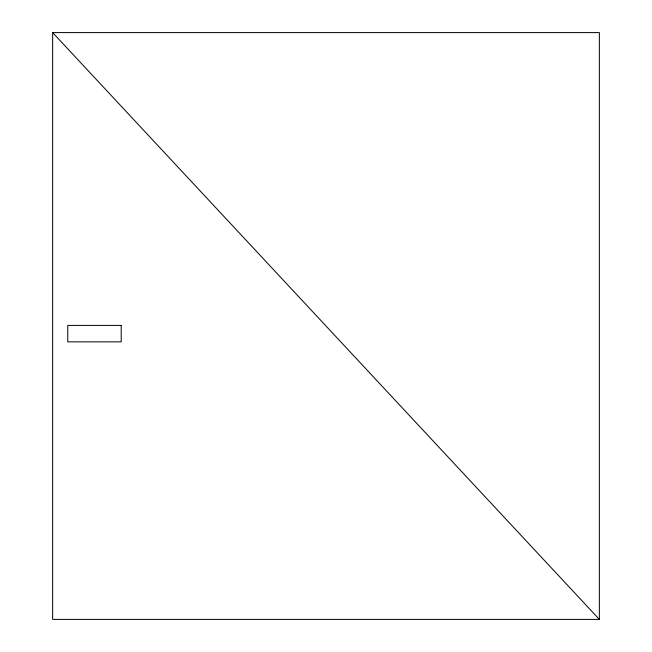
<?xml version="1.0" encoding="UTF-8"?>
<svg xmlns="http://www.w3.org/2000/svg" width="652" height="652" viewBox="0 0 652 652"><rect width="100%" height="100%" fill="white"/><g stroke="black" fill="none" stroke-linecap="round" stroke-linejoin="round"><path stroke-width="0.98" d="M52.641 32.6L599.359 32.6L599.359 619.4L52.641 619.4L52.641 32.6L599.359 619.4M121.199 325.405L67.759 325.405L67.759 341.852L121.199 341.852L121.199 325.405"/></g></svg>
